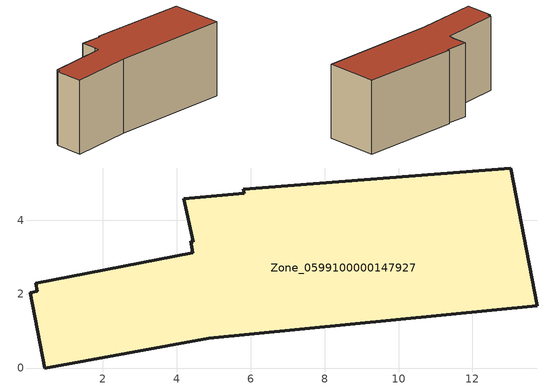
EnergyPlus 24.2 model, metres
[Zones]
Zone_0599100000147927
 floor ground (C_G): 4.2,4.58 5.82,4.73 5.8,4.84 13.04,5.41 13.75,1.68 4.86,0.81 0.44,0 0.04,2.04 0.23,2.07 0.18,2.29 4.44,3.12 4.38,3.42 4.45,3.42 z0
 wall outside (C_F): 0.04,2.04 0.44,0 4.86,0.81 13.75,1.68 13.04,5.41 5.8,4.84 5.82,4.73 4.2,4.58 4.45,3.42 4.38,3.42 4.44,3.12 0.18,2.29 0.23,2.07 0.04,2.04 z0:5.73
 roof outside (C_R): 5.82,4.73 4.2,4.58 4.45,3.42 4.38,3.42 4.44,3.12 0.18,2.29 0.23,2.07 0.04,2.04 0.44,0 4.86,0.81 13.75,1.68 13.04,5.41 5.8,4.84 z5.73
[BUILDING]
Pand.0599100000147927: North Axis=0; Terrain=City; Loads Convergence Tolerance Value=0.04; Temperature Convergence Tolerance Value=0.4; Solar Distribution=FullExterior; Maximum Number of Warmup Days=25; Minimum Number of Warmup Days=1
[Site:Location]
Rotterdam.The.Hague.AP_ZH_NLD Design_Conditions: Latitude=51.96; Longitude=4.45; Time Zone=1; Elevation=-4.5
[SITE:GROUNDTEMPERATURE:BUILDINGSURFACE]
18, 18, 18, 18, 18, 18, 18, 18, 18, 18, 18, 18
[MATERIAL] Thermal Absorptance=0.9; Solar Absorptance=0.7; Visible Absorptance=0.7
Name | Roughness | Thickness | Conductivity | Density | Specific Heat
G.TC.1946 | MediumSmooth | 0.15 | 1 | 540 | 1210
F.TC.1946 | Rough | 0.3 | 0.857143 | 1920 | 840
R.TC.1946 | MediumRough | 0.2 | 0.909091 | 1500 | 1000
[CONSTRUCTION]
C_G: G.TC.1946
C_F: F.TC.1946
C_R: R.TC.1946
[ZONE]
Zone_0599100000147927: Type=1; Multiplier=1; Ceiling Height=Autocalculate; Volume=Autocalculate; Floor Area=autocalculate; Part of Total Floor Area=Yes
[ZONEINFILTRATION:DESIGNFLOWRATE]
Infil_Zone_0599100000147927: Zone or ZoneList or Space or SpaceList=Zone_0599100000147927; Schedule=AlwaysOn; Design Flow Rate Calculation Method=Flow/Area; Flow Rate per Floor Area=0.003; Constant Term Coefficient=1; Temperature Term Coefficient=0; Velocity Term Coefficient=0; Velocity Squared Term Coefficient=0
[HVACTEMPLATE:ZONE:IDEALLOADSAIRSYSTEM]
Zone_0599100000147927: Maximum Heating Supply Air Temperature=50; Minimum Cooling Supply Air Temperature=13; Maximum Heating Supply Air Humidity Ratio=0.0156; Minimum Cooling Supply Air Humidity Ratio=0.0077; Heating Limit=NoLimit; Cooling Limit=NoLimit; Dehumidification Control Type=ConstantSensibleHeatRatio; Cooling Sensible Heat Ratio=0.7; Dehumidification Setpoint=60; Humidification Control Type=None; Humidification Setpoint=30; Outdoor Air Method=None; Outdoor Air Flow Rate per Person=0.00944; Outdoor Air Flow Rate per Zone Floor Area=0; Outdoor Air Flow Rate per Zone=0; Demand Controlled Ventilation Type=None; Outdoor Air Economizer Type=NoEconomizer; Heat Recovery Type=None; Sensible Heat Recovery Effectiveness=0.7; Latent Heat Recovery Effectiveness=0.65
[ZONECONTROL:THERMOSTAT]
ThermostatControl_Zone_0599100000147927: Zone or ZoneList=Zone_0599100000147927; Control Type Schedule=DualSetpointControlType; Control 1=Thermostat_Zone_0599100000147927; Temperature Difference Between Cutout And Setpoint=0
[THERMOSTATSETPOINT:DUALSETPOINT]
Thermostat_Zone_0599100000147927: Heating Setpoint Temperature Schedule=HeatingSetpoint_Zone_0599100000147927; Cooling Setpoint Temperature Schedule=CoolingSetpoint_Zone_0599100000147927
[SCHEDULE:COMPACT]
HeatingSetpoint_Zone_0599100000147927: Through: 12/31, For: AllDays, Until: 24:00, 21
CoolingSetpoint_Zone_0599100000147927: Through: 12/31, For: AllDays, Until: 24:00, 24
DualSetpointControlType: Through: 12/31, For: AllDays, Until: 24:00, 4
AlwaysOn: Through: 12/31, For: AllDays, Until: 24:00, 1
